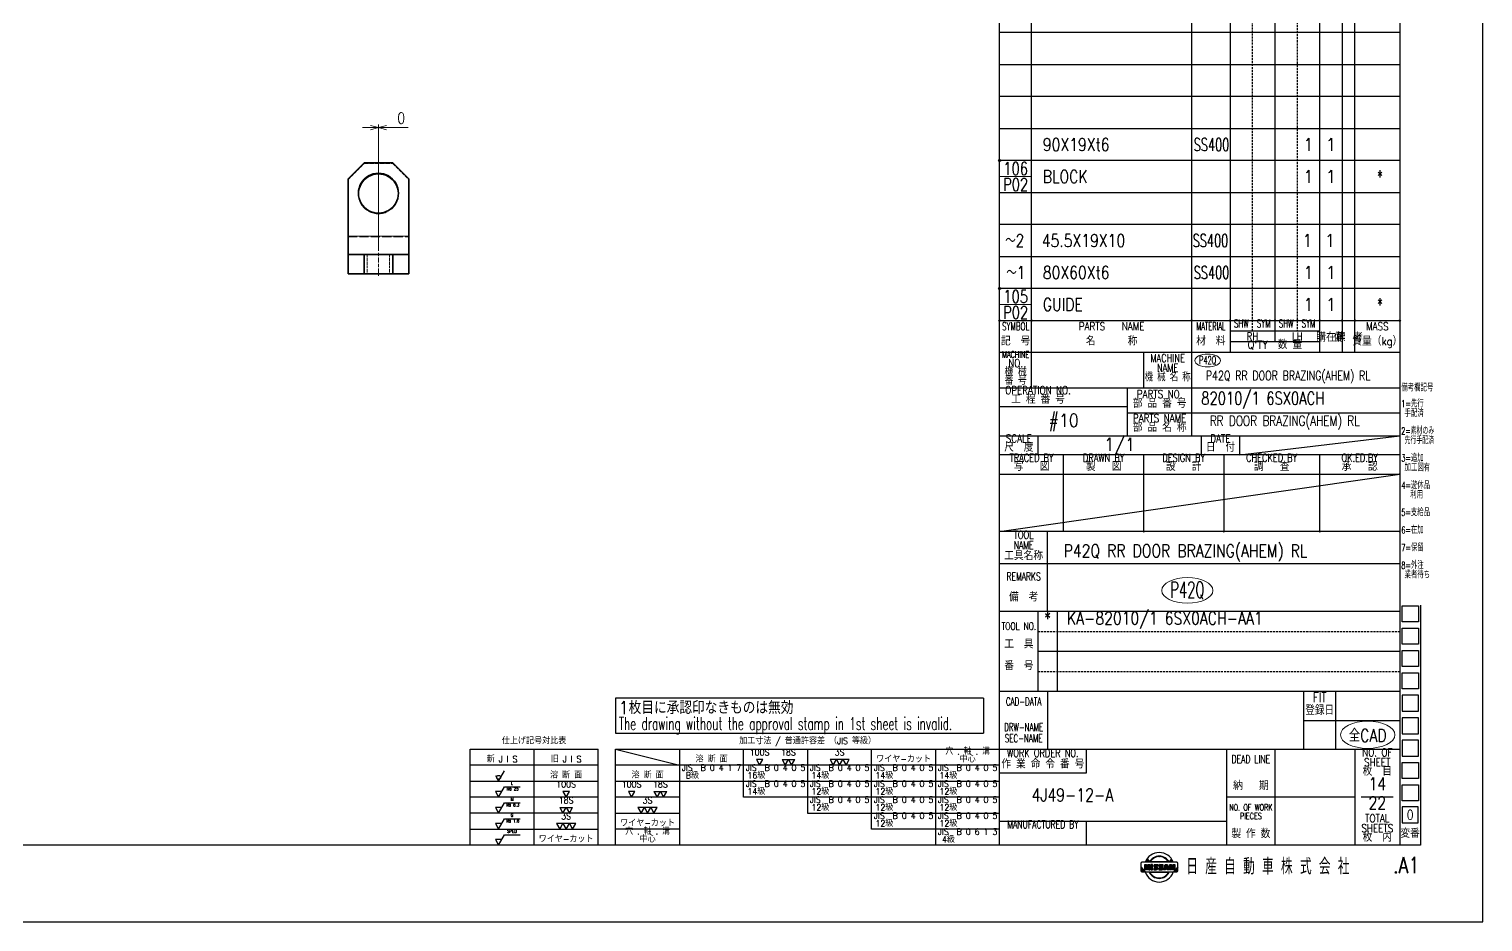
# Model space of a CAD drawing. Header units: millimetres. Extents: x -37676 to 104182, y -50696 to 34441.
# Drawn here: x -35336.1 to -34881.8, y 33345.6 to 33624.7 of the extents above; entities that cross this region are included whole.
import ezdxf
from ezdxf.enums import TextEntityAlignment as Align

# ---------------------------------------------------------------- set-up
doc = ezdxf.new("R2010")
doc.units = ezdxf.units.MM
doc.header["$LTSCALE"] = 0.5
for name, pattern in [('AM_ISO08W050x2', [9, 6, -0.75, 1.5, -0.75]), ('AM_ISO09W050', [22.5, 12, -1.5, 3, -1.5, 3, -1.5]), ('DASHDOT', [18.5, 12, -3, 0.5, -3]), ('DASHED', [15, 12, -3]), ('HIDDEN', [9.525, 6.35, -3.175])]:
    doc.linetypes.add(name, pattern=pattern)
doc.layers.add('\\M+1907D\\M+19867', color=3, linetype='Continuous')
doc.layers.add('\\M+1907D\\M+19867\\M+195E2\\M+18F95\\M+190FC', color=7, linetype='Continuous', plot=False)
for name, color, linetype, lineweight in [('CENTER', 2, 'AM_ISO09W050', 9), ('DIM', 7, 'Continuous', 9), ('DRAWING', 3, 'Continuous', 40), ('HIDDEN', 4, 'AM_ISO08W050x2', 9), ('LIST', 140, 'Continuous', 18)]:
    doc.layers.add(name, color=color, linetype=linetype, lineweight=lineweight)
doc.styles.add('DIM', font='romans.shx', dxfattribs={"width": 0.8, "bigfont": 'bigfont.shx'})
doc.styles.add('KAI', font='simplex.shx', dxfattribs={"width": 0.8, "bigfont": 'extfont.shx'})
doc.styles.add('KAI(\\M+18F63)', font='simplex.shx', dxfattribs={"width": 0.8, "bigfont": 'extfont.shx'})
doc.dimstyles.new('NISSAN1-1$0', dxfattribs={"dimtxt": 3.5, "dimasz": 2.5, "dimexe": 1, "dimexo": 0.625, "dimgap": 1.2, "dimtad": 3, "dimdsep": 46, "dimtxsty": 'DIM', "dimblk": 'OPEN30', "dimcen": 0, "dimclrd": 256, "dimclre": 256, "dimclrt": 140, "dimazin": 2, "dimtfac": 0.5, "dimtmove": 0, "dimatfit": 3, "dimldrblk": 'OPEN30', "dimfxl": 0, "dimtolj": 2, "dimlwd": 9, "dimlwe": 9, "dimarcsym": 0})
pattern_1 = [(45, (0, 5000), (-0.1122532, 0.1122532), [])]

# ---------------------------------------------------------------- blocks, each defined once
blk = doc.blocks.new('A$C06AF053D')
at = {"layer": 'Defpoints'}
for p, q in [((841, 0), (841, 594)), ((0, 0), (841, 0))]:
    blk.add_line(p, q, dxfattribs=at)
blk = doc.blocks.new('A1-1-1')
at = {"layer": '\\M+1907D\\M+19867'}
h = blk.add_hatch(dxfattribs=at)
h.set_pattern_fill('ANSI31', color=4, scale=0.05, style=0)
h.set_pattern_definition(pattern_1)
edge = h.paths.add_edge_path(flags=16)
edge.add_arc((739.87, 5017.09), 3.33, 29.6391, 150.3609)
edge.add_line((736.98, 5018.74), (742.76, 5018.74))
edge = h.paths.add_edge_path()
edge.add_line((745.32, 5018.64), (734.45, 5018.64))
edge.add_arc((739.87, 5017.09), 3.47, 26.4745, 153.5255)
h = blk.add_hatch(dxfattribs=at)
h.set_pattern_fill('ANSI31', color=4, scale=0.05, style=0)
h.set_pattern_definition(pattern_1)
edge = h.paths.add_edge_path(flags=16)
edge.add_line((736.93, 5015.53), (742.81, 5015.53))
edge.add_arc((739.87, 5017.09), 3.33, 207.9407, 332.0593, ccw=False)
edge = h.paths.add_edge_path()
edge.add_arc((739.87, 5017.09), 3.47, 204.8894, 335.1106)
edge.add_line((734.45, 5015.63), (745.32, 5015.63))
h = blk.add_hatch(dxfattribs=at)
h.set_pattern_fill('ANSI31', color=4, scale=0.05, style=0)
h.set_pattern_definition(pattern_1)
h.paths.add_polyline_path([(735.86, 5016.91), (735.86, 5016.3), (735.32, 5016.3), (735.32, 5017.94), (735.79, 5017.94), (736.34, 5017.07), (736.34, 5017.94), (736.88, 5017.94), (736.88, 5016.3), (736.25, 5016.3)])
h = blk.add_hatch(dxfattribs=at)
h.set_pattern_fill('ANSI31', color=4, scale=0.05, style=0)
h.set_pattern_definition(pattern_1)
h.paths.add_polyline_path([(737.21, 5017.94), (737.21, 5016.3), (737.75, 5016.3), (737.75, 5017.94)])
h = blk.add_hatch(dxfattribs=at)
h.set_pattern_fill('ANSI31', color=4, scale=0.05, style=0)
h.set_pattern_definition(pattern_1)
edge = h.paths.add_edge_path()
edge.add_line((738.13, 5016.84), (738.76, 5016.84))
edge.add_arc((738.76, 5016.88), 0.045, 270, 430)
edge.add_line((738.78, 5016.92), (738.49, 5017.03))
edge.add_arc((738.6, 5017.48), 0.467, 103.6961, 256.3039, ccw=False)
edge.add_line((738.49, 5017.94), (739.42, 5017.94))
edge.add_line((739.42, 5017.94), (739.42, 5017.4))
edge.add_line((739.42, 5017.4), (738.78, 5017.4))
edge.add_arc((738.78, 5017.35), 0.045, 90, 250)
edge.add_line((738.77, 5017.31), (739.06, 5017.2))
edge.add_arc((738.95, 5016.75), 0.468, -75.718, 75.718, ccw=False)
edge.add_line((739.06, 5016.3), (738.13, 5016.3))
edge.add_line((738.13, 5016.3), (738.13, 5016.84))
h = blk.add_hatch(dxfattribs=at)
h.set_pattern_fill('ANSI31', color=4, scale=0.05, style=0)
h.set_pattern_definition(pattern_1)
edge = h.paths.add_edge_path()
edge.add_arc((740.4, 5017.35), 0.045, 90, 250)
edge.add_line((740.38, 5017.31), (740.68, 5017.2))
edge.add_arc((740.57, 5016.75), 0.468, -75.718, 75.718, ccw=False)
edge.add_line((740.68, 5016.3), (739.75, 5016.3))
edge.add_line((739.75, 5016.3), (739.75, 5016.84))
edge.add_line((739.75, 5016.84), (740.38, 5016.84))
edge.add_arc((740.38, 5016.88), 0.045, 270, 430)
edge.add_line((740.4, 5016.92), (740.11, 5017.03))
edge.add_arc((740.22, 5017.48), 0.467, 103.6961, 256.3039, ccw=False)
edge.add_line((740.11, 5017.94), (741.03, 5017.94))
edge.add_line((741.03, 5017.94), (741.03, 5017.4))
edge.add_line((741.03, 5017.4), (740.4, 5017.4))
h = blk.add_hatch(dxfattribs=at)
h.set_pattern_fill('ANSI31', color=4, scale=0.05, style=0)
h.set_pattern_definition(pattern_1)
h.paths.add_polyline_path([(742.07, 5017.37), (741.96, 5016.95), (742.19, 5016.95)], flags=16)
h.paths.add_polyline_path([(741.68, 5017.94), (742.47, 5017.94), (742.94, 5016.3), (742.38, 5016.3), (742.29, 5016.59), (741.86, 5016.59), (741.77, 5016.3), (741.21, 5016.3)])
h = blk.add_hatch(dxfattribs=at)
h.set_pattern_fill('ANSI31', color=4, scale=0.05, style=0)
h.set_pattern_definition(pattern_1)
h.paths.add_polyline_path([(743.16, 5016.3), (743.16, 5017.94), (743.61, 5017.94), (744.17, 5017.05), (744.17, 5017.94), (744.71, 5017.94), (744.71, 5016.3), (744.08, 5016.3), (743.7, 5016.91), (743.7, 5016.3)])
for p, q in [((815, 5574), (815, 5024)), ((690, 5024), (690, 5488)), ((690, 5152), (815, 5152)), ((524.55, 5054), (564.55, 5054)), ((524.55, 5024), (524.55, 5054)), ((544.55, 5024), (544.55, 5054)), ((564.55, 5024), (564.55, 5054)), ((570, 5054), (690, 5054)), ((570, 5024), (570, 5054)), ((590, 5054), (590, 5024)), ((564.55, 5049), (524.55, 5049)), ((690, 5049), (570, 5049)), ((815, 5024), (25, 5024))]:
    blk.add_line(p, q, dxfattribs=at)
at = {"layer": '\\M+1907D\\M+19867', "color": 6}
for p, q in [((700, 5167), (700, 5488)), ((750, 5152), (750, 5488)), ((762, 5488), (762, 5178)), ((776, 5488), (776, 5181.4)), ((790, 5178), (790, 5488)), ((797, 5488), (797, 5178)), ((801, 5178), (801, 5488)), ((815, 5278), (690, 5278)), ((690, 5268), (815, 5268)), ((815, 5258), (690, 5258)), ((690, 5248), (815, 5248)), ((815, 5238), (690, 5238)), ((690, 5228), (815, 5228)), ((815, 5218), (690, 5218)), ((690, 5208), (815, 5208)), ((815, 5198), (690, 5198)), ((690, 5188), (815, 5188)), ((790, 5184.7), (762, 5184.7)), ((762, 5181.4), (790, 5181.4)), ((815, 5178), (690, 5178)), ((735, 5167), (735, 5178)), ((690, 5167), (815, 5167)), ((730, 5152), (730, 5167)), ((730, 5161), (690, 5161)), ((815, 5159), (730, 5159)), ((702, 5146), (702, 5152)), ((753, 5152), (753, 5146)), ((765, 5146), (765, 5152)), ((815, 5146), (690, 5146)), ((710, 5122), (710, 5146)), ((735, 5122), (735, 5146)), ((760, 5146), (760, 5122)), ((790, 5122), (790, 5146)), ((690, 5140), (815, 5140)), ((815, 5122), (690, 5122)), ((705, 5097), (705, 5122)), ((690, 5112), (815, 5112)), ((815, 5097), (690, 5097)), ((702, 5072), (702, 5097)), ((708, 5097), (708, 5072)), ((815.82, 5098.84), (820.82, 5098.84)), ((815.82, 5093.84), (815.82, 5098.84)), ((820.82, 5098.84), (820.82, 5093.84)), ((821.5, 5099), (821.5, 5024)), ((820.82, 5093.84), (815.82, 5093.84)), ((815.82, 5091.84), (820.82, 5091.84)), ((815.82, 5086.84), (815.82, 5091.84)), ((820.82, 5091.84), (820.82, 5086.84)), ((815, 5084.5), (702, 5084.5)), ((820.82, 5086.84), (815.82, 5086.84)), ((815.82, 5084.84), (820.82, 5084.84)), ((815.82, 5079.84), (815.82, 5084.84)), ((820.82, 5084.84), (820.82, 5079.84)), ((820.82, 5079.84), (815.82, 5079.84)), ((815.82, 5077.84), (820.82, 5077.84)), ((815.82, 5072.84), (815.82, 5077.84)), ((820.82, 5077.84), (820.82, 5072.84)), ((685, 5070), (570, 5070)), ((570, 5070), (570, 5059)), ((685, 5070), (685, 5059)), ((815, 5072), (690, 5072)), ((705, 5072), (705, 5054)), ((785, 5054), (785, 5072)), ((795, 5054), (795, 5072)), ((820.82, 5072.84), (815.82, 5072.84)), ((820.82, 5070.84), (815.82, 5070.84)), ((815.82, 5070.84), (815.82, 5065.84)), ((820.82, 5065.84), (820.82, 5070.84)), ((815.82, 5065.84), (820.82, 5065.84)), ((785, 5063), (815, 5063)), ((820.82, 5063.84), (815.82, 5063.84)), ((815.82, 5063.84), (815.82, 5058.84)), ((820.82, 5058.84), (820.82, 5063.84)), ((570, 5059), (685, 5059)), ((815.82, 5058.84), (820.82, 5058.84)), ((815.82, 5056.84), (815.82, 5051.84)), ((820.82, 5056.84), (815.82, 5056.84)), ((820.82, 5051.84), (820.82, 5056.84)), ((570, 5054), (590, 5049)), ((610, 5039), (610, 5054)), ((630, 5054), (630, 5034)), ((650, 5029), (650, 5054)), ((670, 5054), (670, 5024)), ((690, 5054), (801, 5054)), ((717, 5054), (717, 5046.5)), ((761, 5024), (761, 5054)), ((776, 5054), (776, 5024)), ((801, 5054), (801, 5024)), ((801, 5054), (815, 5054)), ((801, 5054), (815, 5054)), ((815.82, 5051.84), (820.82, 5051.84)), ((815.82, 5049.84), (820.82, 5049.84)), ((815.82, 5044.84), (815.82, 5049.84)), ((820.82, 5049.84), (820.82, 5044.84)), ((524.55, 5044), (564.55, 5044)), ((570, 5044), (690, 5044)), ((717, 5046.5), (690, 5046.5)), ((820.82, 5044.84), (815.82, 5044.84)), ((815.82, 5042.84), (820.82, 5042.84)), ((815.82, 5037.84), (815.82, 5042.84)), ((820.82, 5042.84), (820.82, 5037.84)), ((564.55, 5039), (524.55, 5039)), ((590, 5039), (570, 5039)), ((690, 5039), (610, 5039)), ((801, 5039), (761, 5039)), ((813, 5039), (803, 5039)), ((820.82, 5037.84), (815.82, 5037.84)), ((564.55, 5034), (524.55, 5034)), ((570, 5034), (590, 5034)), ((630, 5034), (690, 5034)), ((815.75, 5036), (815.75, 5031)), ((820.75, 5036), (815.75, 5036)), ((820.75, 5031), (820.75, 5036)), ((524.55, 5029), (564.55, 5029)), ((590, 5029), (570, 5029)), ((690, 5029), (650, 5029)), ((690, 5031.5), (761, 5031.5)), ((717, 5031.5), (717, 5024)), ((815.75, 5031), (820.75, 5031)), ((821.5, 5024), (815, 5024))]:
    blk.add_line(p, q, dxfattribs=at)
at = {"layer": '\\M+1907D\\M+19867', "color": 6, "linetype": 'HIDDEN', "ltscale": 0.2}
for p, q in [((769, 5184.7), (769, 5488)), ((783, 5488), (783, 5184.7)), ((702, 5090.75), (815, 5090.75)), ((702, 5078.25), (815, 5078.25))]:
    blk.add_line(p, q, dxfattribs=at)
at = {"layer": '\\M+1907D\\M+19867', "color": 9}
for p, q in [((765, 5146), (815, 5152)), ((690, 5122), (815, 5140))]:
    blk.add_line(p, q, dxfattribs=at)
at = {"layer": '\\M+1907D\\M+19867', "color": 4}
for p, q in [((533.45, 5044), (535.31, 5047.23)), ((616, 5050.73), (614, 5050.73)), ((614, 5050.73), (615, 5049)), ((615, 5049), (616, 5050.73)), ((622, 5050.73), (623, 5049)), ((622, 5050.73), (626, 5050.73)), ((623, 5049), (624, 5050.73)), ((624, 5050.73), (625, 5049)), ((625, 5049), (626, 5050.73)), ((643, 5050.73), (637, 5050.73)), ((637, 5050.73), (638, 5049)), ((638, 5049), (639, 5050.73)), ((639, 5050.73), (640, 5049)), ((640, 5049), (641, 5050.73)), ((641, 5050.73), (642, 5049)), ((642, 5049), (643, 5050.73)), ((532.45, 5045.73), (533.45, 5044)), ((532.45, 5040.73), (533.45, 5039)), ((534.45, 5040.73), (532.45, 5040.73)), ((533.45, 5039), (535.31, 5042.23)), ((535.31, 5042.23), (540.22, 5042.23)), ((553.55, 5040.73), (554.55, 5039)), ((555.55, 5040.73), (553.55, 5040.73)), ((554.55, 5039), (555.55, 5040.73)), ((574, 5040.73), (575, 5039)), ((576, 5040.73), (574, 5040.73)), ((575, 5039), (576, 5040.73)), ((582, 5040.73), (583, 5039)), ((582, 5040.73), (586, 5040.73)), ((583, 5039), (584, 5040.73)), ((584, 5040.73), (585, 5039)), ((585, 5039), (586, 5040.73)), ((532.45, 5035.73), (533.45, 5034)), ((534.45, 5035.73), (532.45, 5035.73)), ((533.45, 5034), (535.31, 5037.23)), ((535.31, 5037.23), (540.22, 5037.23)), ((552.55, 5035.73), (553.55, 5034)), ((552.55, 5035.73), (556.55, 5035.73)), ((553.55, 5034), (554.55, 5035.73)), ((554.55, 5035.73), (555.55, 5034)), ((555.55, 5034), (556.55, 5035.73)), ((583, 5035.73), (577, 5035.73)), ((577, 5035.73), (578, 5034)), ((578, 5034), (579, 5035.73)), ((579, 5035.73), (580, 5034)), ((580, 5034), (581, 5035.73)), ((581, 5035.73), (582, 5034)), ((582, 5034), (583, 5035.73)), ((532.45, 5030.73), (533.45, 5029)), ((534.45, 5030.73), (532.45, 5030.73)), ((533.45, 5029), (535.31, 5032.23)), ((535.31, 5032.23), (540.22, 5032.23)), ((557.55, 5030.73), (551.55, 5030.73)), ((551.55, 5030.73), (552.55, 5029)), ((552.55, 5029), (553.55, 5030.73)), ((553.55, 5030.73), (554.55, 5029)), ((554.55, 5029), (555.55, 5030.73)), ((555.55, 5030.73), (556.55, 5029)), ((556.55, 5029), (557.55, 5030.73)), ((532.45, 5025.73), (533.45, 5024)), ((534.45, 5025.73), (532.45, 5025.73)), ((533.45, 5024), (535.31, 5027.23)), ((535.31, 5027.23), (540.22, 5027.23)), ((735.96, 5019.56), (736.74, 5018.64)), ((736.06, 5019.71), (736.84, 5018.78)), ((743.72, 5019.71), (742.93, 5018.78)), ((743.81, 5019.56), (743.04, 5018.64)), ((734.11, 5018.29), (734.11, 5015.98)), ((734.11, 5017.25), (735.47, 5015.63)), ((734.11, 5016.94), (735.2, 5015.63)), ((734.11, 5016.63), (734.94, 5015.63)), ((734.11, 5016.32), (734.68, 5015.63)), ((734.11, 5016.01), (734.42, 5015.63)), ((745.32, 5018.64), (734.45, 5018.64)), ((734.45, 5015.63), (745.32, 5015.63)), ((735.32, 5016.3), (735.32, 5017.94)), ((735.32, 5017.94), (735.79, 5017.94)), ((735.86, 5016.3), (735.32, 5016.3)), ((735.65, 5018.99), (735.95, 5018.64)), ((735.75, 5019.19), (736.21, 5018.64)), ((735.79, 5017.94), (736.34, 5017.07)), ((735.85, 5019.38), (736.48, 5018.64)), ((736.25, 5016.3), (735.86, 5016.91)), ((735.86, 5016.91), (735.86, 5016.3)), ((736.88, 5016.3), (736.25, 5016.3)), ((736.34, 5017.07), (736.34, 5017.94)), ((736.34, 5017.94), (736.88, 5017.94)), ((736.88, 5017.94), (736.88, 5016.3)), ((736.93, 5015.53), (742.81, 5015.53)), ((742.76, 5018.74), (736.98, 5018.74)), ((737.75, 5017.94), (737.21, 5017.94)), ((737.21, 5017.94), (737.21, 5016.3)), ((737.21, 5016.3), (737.75, 5016.3)), ((737.75, 5016.3), (737.75, 5017.94)), ((738.13, 5016.84), (738.13, 5016.3)), ((738.13, 5016.84), (738.76, 5016.84)), ((738.13, 5016.3), (739.06, 5016.3)), ((738.49, 5017.94), (739.42, 5017.94)), ((738.78, 5016.92), (738.49, 5017.03)), ((738.77, 5017.31), (739.06, 5017.2)), ((739.42, 5017.4), (738.78, 5017.4)), ((739.42, 5017.94), (739.42, 5017.4)), ((739.75, 5016.84), (740.38, 5016.84)), ((739.75, 5016.84), (739.75, 5016.3)), ((739.75, 5016.3), (740.68, 5016.3)), ((740.11, 5017.94), (741.03, 5017.94)), ((740.4, 5016.92), (740.11, 5017.03)), ((740.38, 5017.31), (740.68, 5017.2)), ((741.03, 5017.4), (740.4, 5017.4)), ((741.03, 5017.94), (741.03, 5017.4)), ((741.21, 5016.3), (741.68, 5017.94)), ((741.77, 5016.3), (741.21, 5016.3)), ((741.68, 5017.94), (742.47, 5017.94)), ((741.86, 5016.59), (741.77, 5016.3)), ((742.29, 5016.59), (741.86, 5016.59)), ((742.07, 5017.37), (741.96, 5016.95)), ((741.96, 5016.95), (742.19, 5016.95)), ((742.19, 5016.95), (742.07, 5017.37)), ((742.38, 5016.3), (742.29, 5016.59)), ((742.94, 5016.3), (742.38, 5016.3)), ((742.47, 5017.94), (742.94, 5016.3)), ((743.16, 5017.94), (743.61, 5017.94)), ((743.16, 5016.3), (743.16, 5017.94)), ((743.7, 5016.3), (743.16, 5016.3)), ((743.92, 5019.38), (743.3, 5018.64)), ((744.03, 5019.19), (743.56, 5018.64)), ((743.61, 5017.94), (744.17, 5017.05)), ((744.08, 5016.3), (743.7, 5016.91)), ((743.7, 5016.91), (743.7, 5016.3)), ((744.12, 5018.99), (743.82, 5018.64)), ((744.71, 5016.3), (744.08, 5016.3)), ((744.17, 5017.05), (744.17, 5017.94)), ((744.17, 5017.94), (744.71, 5017.94)), ((745.67, 5017.25), (744.31, 5015.63)), ((745.67, 5016.94), (744.57, 5015.63)), ((744.71, 5017.94), (744.71, 5016.3)), ((745.67, 5016.63), (744.83, 5015.63)), ((745.67, 5016.32), (745.09, 5015.63)), ((745.67, 5016.01), (745.35, 5015.63)), ((745.67, 5015.98), (745.67, 5018.29))]:
    blk.add_line(p, q, dxfattribs=at)
blk.add_circle((533.45, 5045.2), 0.6, dxfattribs=at)
for centre, radius, start, end in [((739.87, 5017.09), 4.62, 19.533, 160.467), ((739.87, 5017.09), 3.47, 26.4745, 153.5255), ((739.87, 5017.09), 3.33, 29.6391, 150.3609), ((734.45, 5018.29), 0.347, 90, 180), ((734.45, 5015.98), 0.347, 180, 270), ((739.87, 5017.09), 4.62, 198.4001, 341.5999), ((739.87, 5017.09), 3.47, 204.8894, 335.1106), ((739.87, 5017.09), 3.33, 207.9407, 332.0593), ((738.6, 5017.48), 0.467, 103.6961, 256.3039), ((738.78, 5017.35), 0.045, 90, 250), ((738.76, 5016.88), 0.045, 270, 70), ((738.95, 5016.75), 0.468, 284.282, 75.718), ((740.22, 5017.48), 0.467, 103.6961, 256.3039), ((740.4, 5017.35), 0.045, 90, 250), ((740.38, 5016.88), 0.045, 270, 70), ((740.57, 5016.75), 0.468, 284.282, 75.718), ((745.32, 5018.29), 0.347, 0, 90), ((745.32, 5015.98), 0.347, 270, 0)]:
    blk.add_arc(centre, radius, start, end, dxfattribs=at)
at = {"layer": '\\M+1907D\\M+19867', "color": 4, "style": 'KAI'}
for s, height, width, p in [('SHW', 2.5, 0.65, (765.5, 5185.1)), ('SYM', 2.5, 0.65, (772.5, 5185.1)), ('SHW', 2.5, 0.65, (779.5, 5185.1)), ('SYM', 2.5, 0.65, (786.5, 5185.1)), ('SYMBOL', 2.5, 0.65, (695, 5184.2)), ('PARTS   NAME', 2.5, 0.8, (725, 5184.2)), ('MATERIAL', 2.5, 0.6, (756, 5184.2)), ('\\M+18EBF\\M+197CA\\M+18169kg\\M+1816A', 2.5, 0.9, (808, 5179.5)), ('MASS', 2.5, 0.8, (808, 5184.2)), ('\\M+18B4C  \\M+18D86', 2.5, 0.9, (695, 5179.5)), ('\\M+196BC      \\M+18FCC', 2.5, 0.9, (725, 5179.5)), ('\\M+18DDE  \\M+197BF', 2.5, 0.9, (756, 5179.5)), ("Q'TY  \\M+19094 \\M+197CA", 2.5, 0.9, (776, 5178.4)), ('MACHINE', 2.1, 0.7, (695, 5175.7)), ('NO.', 2.5, 0.8, (695, 5172.7)), ('MACHINE', 2.5, 0.75, (742.5, 5174.25)), ('NAME', 2.5, 0.75, (742.5, 5171.25)), ('\\M+18B40 \\M+18A42', 2.5, 0.8, (695, 5169.9)), ('\\M+194D4 \\M+18D86', 2.5, 0.8, (695, 5167.2)), ('\\M+18B40 \\M+18A42 \\M+196BC \\M+18FCC', 2.5, 0.75, (742.5, 5168.25)), ('OPERATION NO.', 2.5, 0.8, (702, 5164.2)), ('PARTS NO.', 2.5, 0.8, (740, 5163)), ('\\M+18D48 \\M+192F6 \\M+194D4 \\M+18D86', 2.5, 0.9, (702, 5161.3)), ('\\M+19594 \\M+19569 \\M+194D4 \\M+18D86', 2.5, 0.9, (740, 5160)), ('PARTS NAME', 2.5, 0.8, (740, 5155.5)), ('\\M+19594 \\M+19569 \\M+196BC \\M+18FCC', 2.5, 0.9, (740, 5152.5)), ('SCALE', 2.5, 0.8, (696, 5149.1)), ('DATE', 2.5, 0.8, (759, 5149.1)), ('\\M+18EDA  \\M+19378', 2.5, 0.9, (696, 5146.3)), ('\\M+193FA  \\M+19574', 2.5, 0.9, (759, 5146.3)), ('TRACED BY', 2.5, 0.75, (700, 5143.1)), ('\\M+18ECA   \\M+1907D', 2.5, 0.9, (700, 5140.3)), ('DRAWN BY', 2.5, 0.75, (722.5, 5143.1)), ('\\M+190BB   \\M+1907D', 2.5, 0.9, (722.5, 5140.3)), ('DESIGN BY', 2.5, 0.75, (747.5, 5143.1)), ('\\M+190DD   \\M+18C76', 2.5, 0.9, (747.5, 5140.3)), ('CHECKED BY', 2.5, 0.75, (775, 5143.1)), ('\\M+192B2   \\M+18DB8', 2.5, 0.9, (775, 5140.3)), ('OK.ED.BY', 2.5, 0.75, (802.5, 5143.1)), (' \\M+18FB3   \\M+19446 ', 2.5, 0.9, (802.5, 5140.3)), ('TOOL', 2.5, 0.75827, (697.5, 5119)), ('\\M+18D48\\M+18BEF\\M+196BC\\M+18FCC', 2.5, 0.9, (697.5, 5112.4)), ('NAME', 2.5, 0.692741, (697.5, 5115.8)), ('REMARKS', 2.5, 0.691521, (697.5, 5106)), ('\\M+194F5  \\M+18D6C', 2.5, 0.9, (697.5, 5099.5)), ('TOOL NO.', 2.3, 0.75, (696, 5090.6)), ('\\M+18D48\\M+18140\\M+18BEF', 2.5, 0.9, (696, 5084.8)), ('\\M+194D4\\M+18140\\M+18D86', 2.5, 0.9, (696, 5078)), ('CAD-DATA', 2.5, 0.65, (697.5, 5066.9)), ('FIT', 3, 0.8, (790, 5067.8)), ('\\M+1936F\\M+1985E\\M+193FA', 3, 0.8, (790, 5063.8)), ('DRW-NAME', 2.5, 0.65, (697.5, 5058.9)), ('\\M+18E64\\M+18FE3\\M+182B0\\M+18B4C\\M+18D86\\M+191CE\\M+194E4\\M+1955C', 2, 0.9, (544.52, 5055.01)), ('SEC-NAME', 2.5, 0.65, (697.5, 5055.4)), ('\\M+19056 J I S', 2, 0.9, (534.55, 5049.3)), ('\\M+18B8C J I S', 2, 0.9, (554.55, 5049.3)), ('\\M+1976E \\M+19266 \\M+196CA', 2, 0.9, (600, 5049.3)), ('100S', 2, 0.9, (615, 5051.43)), ('18S', 2, 0.9, (624, 5051.43)), ('3S', 2, 0.9, (640, 5051.43)), ('\\M+1838F\\M+18343\\M+18384-\\M+1834A\\M+18362\\M+18367', 2, 0.9, (660, 5049.3)), ('\\M+18C8A . \\M+18EB2 . \\M+18D61', 2, 0.9, (680, 5051.7)), ('\\M+19286\\M+19053', 2, 0.9, (680, 5049.3)), ('WORK ORDER NO.', 2.5, 0.75, (703.5, 5050.8)), ('DEAD LINE', 2.5, 0.7, (768.5, 5048.9)), ('NO. OF', 2.5, 0.8, (808, 5051)), ('\\M+1976E \\M+19266 \\M+196CA', 2, 0.9, (554.55, 5044.3)), ('\\M+1976E \\M+19266 \\M+196CA', 2, 0.9, (580, 5044.3)), ('JIS  B 0 4 1 7', 2, 0.9, (600, 5046.6)), ('B\\M+18B89', 2, 0.9, (594, 5044.2)), ('JIS  B 0 4 0 5', 2, 0.9, (620, 5046.6)), ('16\\M+18B89', 2, 0.9, (614, 5044.2)), ('JIS  B 0 4 0 5', 2, 0.9, (640, 5046.6)), ('14\\M+18B89', 2, 0.9, (634, 5044.2)), ('JIS  B 0 4 0 5', 2, 0.9, (660, 5046.6)), ('14\\M+18B89', 2, 0.9, (654, 5044.2)), ('JIS  B 0 4 0 5', 2, 0.9, (680, 5046.6)), ('14\\M+18B89', 2, 0.9, (674, 5044.2)), ('\\M+18DEC \\M+18BC6 \\M+196BD \\M+197DF \\M+194D4 \\M+18D86', 2.5, 0.9, (703.5, 5047.3)), ('\\M+19687  \\M+196DA', 2.5, 0.9, (808, 5045)), ('SHEET', 2.5, 0.8, (808, 5047.9)), ('L', 1, 0.9, (537.64, 5042.57)), ('100S', 2, 0.9, (554.55, 5041.43)), ('100S', 2, 0.9, (575, 5041.43)), ('18S', 2, 0.9, (584, 5041.43)), ('JIS  B 0 4 0 5', 2, 0.9, (620, 5041.6)), ('JIS  B 0 4 0 5', 2, 0.9, (640, 5041.6)), ('JIS  B 0 4 0 5', 2, 0.9, (660, 5041.6)), ('JIS  B 0 4 0 5', 2, 0.9, (680, 5041.6)), ('\\M+1945B   \\M+18AFA', 2.5, 0.9, (768.5, 5040.5)), ('Ra 25', 1, 0.9, (537.86, 5040.81)), ('M', 1, 0.9, (537.64, 5037.57)), ('18S', 2, 0.9, (554.55, 5036.43)), ('3S', 2, 0.9, (580, 5036.43)), ('14\\M+18B89', 2, 0.9, (614, 5039.2)), ('JIS  B 0 4 0 5', 2, 0.9, (640, 5036.6)), ('12\\M+18B89', 2, 0.9, (634, 5039.2)), ('JIS  B 0 4 0 5', 2, 0.9, (660, 5036.6)), ('12\\M+18B89', 2, 0.9, (654, 5039.2)), ('JIS  B 0 4 0 5', 2, 0.9, (680, 5036.6)), ('12\\M+18B89', 2, 0.9, (674, 5039.2)), ('Ra 6.3', 1, 0.9, (537.86, 5035.81)), ('G', 1, 0.9, (537.64, 5032.57)), ('3S', 2, 0.9, (554.55, 5031.43)), ('12\\M+18B89', 2, 0.9, (634, 5034.2)), ('JIS  B 0 4 0 5', 2, 0.9, (660, 5031.6)), ('12\\M+18B89', 2, 0.9, (654, 5034.2)), ('JIS  B 0 4 0 5', 2, 0.9, (680, 5031.6)), ('12\\M+18B89', 2, 0.9, (674, 5034.2)), ('NO. OF WORK', 2, 0.7, (768.5, 5034.2)), ('PIECES', 2, 0.7, (768.5, 5031.5)), ('TOTAL', 2.5, 0.8, (808, 5030.4)), ('Ra 1.6', 1, 0.9, (537.86, 5030.81)), ('SPED', 1, 0.9, (537.64, 5027.57)), ('\\M+1838F\\M+18343\\M+18384-\\M+1834A\\M+18362\\M+18367', 2, 0.9, (580, 5029.3)), ('\\M+18C8A . \\M+18EB2 . \\M+18D61', 2, 0.9, (580, 5026.7)), ('12\\M+18B89', 2, 0.9, (654, 5029.2)), ('JIS  B 0 6 1 3', 2, 0.9, (680, 5026.6)), ('12\\M+18B89', 2, 0.9, (674, 5029.2)), ('MANUFACTURED BY', 2.5, 0.7, (703.5, 5028.5)), ('\\M+190BB \\M+18DEC \\M+19094', 2.5, 0.9, (768.5, 5025.5)), ('SHEETS', 2.5, 0.8, (808, 5027.3)), ('\\M+195CF\\M+194D4', 2.5, 0.9, (818.25, 5025.6)), ('\\M+1838F\\M+18343\\M+18384-\\M+1834A\\M+18362\\M+18367', 2, 0.9, (554.55, 5024.3)), ('\\M+19286\\M+19053', 2, 0.9, (580, 5024.3)), ('4\\M+18B89', 2, 0.9, (674, 5024.2)), ('\\M+19687  \\M+193E0', 2.5, 0.9, (808, 5024.4))]:
    blk.add_text(s, height=height, dxfattribs=dict(at, width=width)).set_placement(p, align=Align.BOTTOM_CENTER)
at = {"layer": '\\M+1907D\\M+19867', "color": 4, "style": 'KAI(\\M+18F63)', "width": 0.9}
for s, p in [('\\M+18D77\\M+18DDD\\M+19557', (793.5, 5183)), ('\\M+194F5\\M+18140\\M+18D6C', (799, 5183))]:
    blk.add_text(s, height=2.5, dxfattribs=at).set_placement(p, align=Align.MIDDLE)
at = {"layer": '\\M+1907D\\M+19867', "color": 4, "style": 'KAI'}
for s, width, p in [('\\M+194F5\\M+18D6C\\M+19793\\M+18B4C\\M+18D86', 0.65, (815.5, 5167)), ('1=\\M+190E6\\M+18D73 ', 0.65, (815.5, 5162)), ('\\M+18EE8\\M+1947A\\M+18DCF', 0.65, (816.5, 5159)), ('2=\\M+19166\\M+18DDE\\M+182CC\\M+182DD', 0.6, (815.5, 5153.5)), ('\\M+190E6\\M+18D73\\M+18EE8\\M+1947A\\M+18DCF', 0.6, (816.5, 5150.5)), ('3=\\M+192C7\\M+189C1 ', 0.65, (815.5, 5145)), ('\\M+189C1\\M+18D48\\M+1907D\\M+1974C', 0.65, (816.5, 5142)), ('4=\\M+19756\\M+18B78\\M+19569', 0.65, (815.5, 5136.5)), ('\\M+19798\\M+19770', 0.65, (818.3, 5133.5)), ('5=\\M+18E78\\M+18B8B\\M+19569', 0.65, (815.5, 5128)), ('6=\\M+18DDD\\M+189C1 ', 0.65, (815.5, 5122.5)), ('7=\\M+195DB\\M+197AF ', 0.65, (815.5, 5117)), ('8=\\M+18A4F\\M+1928D ', 0.65, (815.5, 5111.5)), ('\\M+18BC6\\M+18ED2\\M+191D2\\M+182BF', 0.65, (816.5, 5108.5))]:
    blk.add_text(s, height=2.2, dxfattribs=dict(at, width=width)).set_placement(p, align=Align.MIDDLE_LEFT)
for s, width, p in [('1\\M+19687\\M+196DA\\M+182C9\\M+18FB3\\M+19446\\M+188F3\\M+182C8\\M+182AB\\M+182E0\\M+182CC\\M+182CD\\M+196B3\\M+18CF8', 0.9, (571, 5065)), ('The drawing without the approval stamp in 1st sheet is invalid.', 0.6, (571, 5060))]:
    blk.add_text(s, height=4, dxfattribs=dict(at, width=width)).set_placement(p)
at = {"layer": '\\M+1907D\\M+19867', "color": 4, "style": 'KAI', "width": 0.9}
blk.add_text('\\M+189C1\\M+18D48\\M+190A1\\M+19640 / \\M+19581\\M+192CA\\M+18B96\\M+19765\\M+18DB7 \\M+18169JIS \\M+19399\\M+18B89\\M+1816A', height=2, rotation=0, dxfattribs=at).set_placement((630, 5055), align=Align.BOTTOM_CENTER)
at = {"layer": '\\M+1907D\\M+19867', "color": 4, "style": 'KAI', "width": 0.8}
blk.add_text('0', height=3, dxfattribs=at).set_placement((818.25, 5033.5), align=Align.MIDDLE_CENTER)
at = {"layer": '\\M+1907D\\M+19867', "color": 5, "style": 'KAI', "width": 0.665217}
blk.add_text('\\M+193FA \\M+18E59 \\M+18EA9 \\M+193AE \\M+18ED4 \\M+18A94 \\M+18EAE \\M+189EF \\M+18ED0', height=5, dxfattribs=at).set_placement((748.31, 5014.84), (799.31, 5014.84), align=Align.FIT)
at = {"layer": '\\M+1907D\\M+19867', "color": 4, "insert": (812.94, 5020.27), "char_height": 5, "width": 9.2396, "attachment_point": 1, "style": 'KAI'}
blk.add_mtext('.A1', dxfattribs=at)
blk = doc.blocks.new('_Open30')
at = {"color": 0, "linetype": 'ByBlock', "lineweight": -2}
for p, q in [((-1, 0.27), (0, 0)), ((0, 0), (-1, -0.27)), ((0, 0), (-1, 0))]:
    blk.add_line(p, q, dxfattribs=at)
blk = doc.blocks.new('*D80')
at = {"layer": 'Defpoints', "color": 0, "transparency": 16777216}
for p in [(-35226.94, 33593.89), (-35226.94, 33581.46), (-35226.94, 33554.76)]:
    blk.add_point(p, dxfattribs=at)
at = {"layer": 'DIM', "lineweight": 9, "transparency": 16777216}
for p, q in [((-35229.44, 33593.89), (-35231.94, 33593.89)), ((-35226.94, 33555.38), (-35226.94, 33594.89)), ((-35226.94, 33582.08), (-35226.94, 33594.89)), ((-35224.44, 33593.89), (-35217.68, 33593.89))]:
    blk.add_line(p, q, dxfattribs=at)
at = {"layer": 'DIM', "lineweight": 9, "transparency": 16777216, "xscale": 2.5, "yscale": 2.5, "zscale": 2.5}
blk.add_blockref('_Open30', (-35226.94, 33593.89), dxfattribs=at)
at = {"layer": 'DIM', "lineweight": 9, "transparency": 16777216, "xscale": 2.5, "yscale": 2.5, "zscale": 2.5, "rotation": 180}
blk.add_blockref('_Open30', (-35226.94, 33593.89), dxfattribs=at)
at = {"layer": 'DIM', "color": 140, "transparency": 16777216, "insert": (-35219.81, 33596.84), "char_height": 3.5, "attachment_point": 5, "style": 'DIM'}
blk.add_mtext('\\A2;0', dxfattribs=at)

msp = doc.modelspace()

# ---------------------------------------------------------------- linework, layer by layer
at = {"layer": '\\M+1907D\\M+19867', "color": 4}
for centre in [(-34907.85, 33485.566), (-34987.85, 33467.566), (-34962.85, 33467.566), (-34932.85, 33467.566), (-34907.85, 33467.566)]:
    msp.add_circle(centre, 0.125, dxfattribs=at)
at = {"layer": '\\M+1907D\\M+19867\\M+195E2\\M+18F95\\M+190FC'}
for centre, radius in [((-35032.85, 33583.566), 0.33), ((-35032.85, 33543.566), 0.33), ((-35032.85, 33533.566), 0.22), ((-35022.85, 33533.566), 0.22), ((-34972.85, 33533.566), 0.22), ((-34960.85, 33533.566), 0.22), ((-34953.85, 33533.566), 0.22), ((-34946.85, 33533.566), 0.22), ((-34939.85, 33533.566), 0.22), ((-34932.85, 33533.566), 0.22), ((-34925.85, 33533.566), 0.22), ((-34921.85, 33533.566), 0.22), ((-34907.85, 33533.566), 0.22)]:
    msp.add_circle(centre, radius, dxfattribs=at)
at = {"layer": 'CENTER', "linetype": 'DASHDOT', "lineweight": 13, "ltscale": 0.180015}
for p, q in [((-35226.942, 33581.46), (-35226.942, 33565.773)), ((-35226.942, 33554.758), (-35226.942, 33547.558))]:
    msp.add_line(p, q, dxfattribs=at)
at = {"layer": 'DRAWING', "lineweight": 35, "ltscale": 0.176723}
for p, q in [((-35236.442, 33577.861), (-35231.442, 33582.858)), ((-35222.442, 33582.858), (-35217.442, 33577.861))]:
    msp.add_line(p, q, dxfattribs=at)
at = {"layer": 'DRAWING', "lineweight": 35, "ltscale": 0.225}
for p, q in [((-35222.442, 33582.858), (-35231.442, 33582.858)), ((-35231.442, 33554.158), (-35222.442, 33554.158)), ((-35231.442, 33548.158), (-35222.442, 33548.158))]:
    msp.add_line(p, q, dxfattribs=at)
at = {"layer": 'DRAWING', "lineweight": 35, "ltscale": 0.447798}
for p, q in [((-35236.442, 33559.949), (-35236.442, 33577.861)), ((-35217.442, 33559.949), (-35217.442, 33577.861))]:
    msp.add_line(p, q, dxfattribs=at)
at = {"layer": 'DRAWING', "lineweight": 13, "ltscale": 0.475}
msp.add_line((-35236.442, 33559.949), (-35217.442, 33559.949), dxfattribs=at)
at = {"layer": 'DRAWING', "lineweight": 35, "ltscale": 0.144765}
for p, q in [((-35236.442, 33554.158), (-35236.442, 33559.949)), ((-35217.442, 33554.158), (-35217.442, 33559.949))]:
    msp.add_line(p, q, dxfattribs=at)
at = {"layer": 'DRAWING', "lineweight": 35, "ltscale": 0.15}
for p, q in [((-35236.442, 33548.158), (-35236.442, 33554.158)), ((-35231.442, 33548.158), (-35231.442, 33554.158)), ((-35222.442, 33548.158), (-35222.442, 33554.158)), ((-35217.442, 33548.158), (-35217.442, 33554.158))]:
    msp.add_line(p, q, dxfattribs=at)
at = {"layer": 'DRAWING', "lineweight": 35, "ltscale": 0.125}
for p, q in [((-35231.442, 33554.158), (-35236.442, 33554.158)), ((-35222.442, 33554.158), (-35217.442, 33554.158)), ((-35231.442, 33548.158), (-35236.442, 33548.158)), ((-35222.442, 33548.158), (-35217.442, 33548.158))]:
    msp.add_line(p, q, dxfattribs=at)
at = {"layer": 'DRAWING', "lineweight": 35}
for centre, major_axis, start_param, end_param in [((-35226.942, 33573.363), (6.25, 0), 6.2832255, 9.4248182), ((-35226.942, 33573.154), (-6.25, 0), 4.2123877, 6.2664458), ((-35226.942, 33573.154), (6.25, 0), 0.0167853, 1.070795), ((-35226.942, 33573.363), (6.25, 0), 3.1416316, 4.2123877), ((-35226.942, 33573.363), (-6.25, 0), 1.070795, 3.1416316)]:
    msp.add_ellipse(centre, major_axis=major_axis, ratio=0.9993908, start_param=start_param, end_param=end_param, dxfattribs=at)
at = {"layer": 'HIDDEN', "linetype": 'DASHED', "lineweight": 13, "ltscale": 0.176723}
for p, q in [((-35236.442, 33577.651), (-35231.442, 33582.648)), ((-35222.442, 33582.648), (-35217.442, 33577.651))]:
    msp.add_line(p, q, dxfattribs=at)
at = {"layer": 'HIDDEN', "linetype": 'DASHED', "lineweight": 13, "ltscale": 0.005235}
for p, q in [((-35231.442, 33582.858), (-35231.442, 33582.648)), ((-35222.442, 33582.858), (-35222.442, 33582.648)), ((-35233.192, 33573.363), (-35233.192, 33573.154)), ((-35220.692, 33573.364), (-35220.692, 33573.154))]:
    msp.add_line(p, q, dxfattribs=at)
at = {"layer": 'HIDDEN', "linetype": 'DASHED', "lineweight": 13, "ltscale": 0.225}
msp.add_line((-35231.442, 33582.648), (-35222.442, 33582.648), dxfattribs=at)
at = {"layer": 'HIDDEN', "linetype": 'DASHED', "lineweight": 13, "ltscale": 0.475}
msp.add_line((-35236.442, 33559.739), (-35217.442, 33559.739), dxfattribs=at)
at = {"layer": 'HIDDEN', "linetype": 'DASHED', "lineweight": 13, "ltscale": 0.15}
for p, q in [((-35230.442, 33554.158), (-35230.442, 33548.158)), ((-35223.442, 33554.158), (-35223.442, 33548.158))]:
    msp.add_line(p, q, dxfattribs=at)
at = {"layer": 'HIDDEN', "linetype": 'DASHED', "lineweight": 13}
for major_axis, start_param, end_param in [((-6.25, 0), 6.2664458, 6.2832242), ((-6.25, 0), 0.0000389, 1.070795), ((6.25, 0), 4.2123877, 6.2832242), ((6.25, 0), 0.0000389, 0.0167853)]:
    msp.add_ellipse((-35226.942, 33573.154), major_axis=major_axis, ratio=0.9993908, start_param=start_param, end_param=end_param, dxfattribs=at)
at = {"layer": 'LIST'}
for p, q in [((-35032.85, 33578.566), (-35022.85, 33578.566)), ((-35032.85, 33538.566), (-35022.85, 33538.566))]:
    msp.add_line(p, q, dxfattribs=at)
for centre, major_axis in [((-34967.85, 33521.066), (-4, 0)), ((-34974.194, 33449.194), (-8, 0)), ((-34917.85, 33404.066), (-8.5, 0))]:
    msp.add_ellipse(centre, major_axis=major_axis, ratio=0.5, dxfattribs=at)

# ---------------------------------------------------------------- block references
at = {"layer": '\\M+1907D\\M+19867', "color": 4}
msp.add_blockref('A1-1-1', (-35722.85, 28345.566), dxfattribs=at)
at = {"layer": 'Defpoints'}
msp.add_blockref('A$C06AF053D', (-35722.85, 33345.566), dxfattribs=at)

# ---------------------------------------------------------------- texts
at = {"layer": 'Defpoints', "color": 108, "style": 'KAI', "width": 0.8}
for s, p in [('RH', (-34953.85, 33528.616)), ('LH', (-34939.85, 33528.616))]:
    msp.add_text(s, height=2.5, dxfattribs=at).set_placement(p, align=Align.MIDDLE)
at = {"layer": 'Defpoints', "style": 'KAI', "width": 0.8}
msp.add_text('4J49-12-A', height=4, dxfattribs=at).set_placement((-35022.85, 33382.066), align=Align.BOTTOM_LEFT)
at = {"layer": 'LIST', "style": 'KAI', "width": 0.8}
for s, p in [('90X19Xt6', (-35019.35, 33588.566)), ('BLOCK', (-35019.35, 33578.566)), ('45.5X19X10', (-35019.68, 33558.566)), ('80X60Xt6', (-35019.35, 33548.566)), ('GUIDE', (-35019.35, 33538.566))]:
    msp.add_text(s, height=4, dxfattribs=at).set_placement(p, align=Align.MIDDLE_LEFT)
at = {"layer": 'LIST', "style": 'KAI', "width": 0.65}
for s, p in [('SS400', (-34961.077, 33588.566)), ('*', (-34913.129, 33578.566)), ('SS400', (-34961.407, 33558.566)), ('SS400', (-34961.077, 33548.566)), ('*', (-34913.129, 33538.566))]:
    msp.add_text(s, height=4, dxfattribs=at).set_placement(p, align=Align.MIDDLE_RIGHT)
at = {"layer": 'LIST', "style": 'KAI'}
for s, height, width, p in [('1', 4, 0.9, (-34936.35, 33588.566)), ('1', 4, 0.9, (-34929.35, 33588.566)), ('106', 4, 0.75, (-35027.85, 33581.066)), ('1', 4, 0.9, (-34936.35, 33578.566)), ('1', 4, 0.9, (-34929.35, 33578.566)), ('P02', 4, 0.75, (-35027.85, 33576.066)), ('\\M+181602', 4, 0.75, (-35028.18, 33558.566)), ('1', 4, 0.9, (-34936.68, 33558.566)), ('1', 4, 0.9, (-34929.68, 33558.566)), ('\\M+181601', 4, 0.75, (-35027.85, 33548.566)), ('1', 4, 0.9, (-34936.35, 33548.566)), ('1', 4, 0.9, (-34929.35, 33548.566)), ('105', 4, 0.75, (-35027.85, 33541.066)), ('P02', 4, 0.75, (-35027.85, 33536.066)), ('1', 4, 0.9, (-34936.35, 33538.566)), ('1', 4, 0.9, (-34929.35, 33538.566)), ('P42Q', 2.5, 0.6, (-34967.85, 33521.066)), ('#10', 4, 0.9, (-35012.85, 33502.066)), ('1/1', 4, 0.9, (-34995.35, 33494.566)), ('P42Q', 5, 0.6, (-34974.194, 33449.194)), ('\\M+19153CAD', 4, 0.8, (-34917.85, 33404.066))]:
    msp.add_text(s, height=height, dxfattribs=dict(at, width=width)).set_placement(p, align=Align.MIDDLE)
for s, height, width, p in [('P42Q RR DOOR BRAZING(AHEM) RL ', 2.88, 0.75, (-34968.412, 33514.059)), ('82010/1 6SX0ACH ', 4, 0.75, (-34969.85, 33506.066)), ('RR DOOR BRAZING(AHEM) RL ', 3.2, 0.75, (-34967.204, 33499.66)), ('KA-82010/1 6SX0ACH-AA1 ', 4, 0.8, (-35011.85, 33437.316))]:
    msp.add_text(s, height=height, dxfattribs=dict(at, width=width)).set_placement(p, align=Align.BOTTOM_LEFT)
at = {"layer": 'LIST', "style": 'KAI', "width": 0.8}
msp.add_text('P42Q RR DOOR BRAZING(AHEM) RL ', height=4, dxfattribs=at).set_placement((-35012.85, 33459.566))
at = {"layer": 'LIST', "style": 'KAI'}
for s, width, p in [('*', 0.75, (-35017.85, 33437.316)), ('14', 0.8, (-34914.85, 33385.566)), ('22', 0.8, (-34914.85, 33379.566))]:
    msp.add_text(s, height=4, dxfattribs=dict(at, width=width)).set_placement(p, align=Align.BOTTOM_CENTER)

# ---------------------------------------------------------------- dimensions: what is measured, and where the dimension line sits
at = {"layer": 'DIM'}
dim = msp.add_linear_dim(base=(-35226.942191767, 33593.891699549), p1=(-35226.942191767, 33554.75816915), p2=(-35226.942191767, 33581.459506739), dimstyle='NISSAN1-1$0', dxfattribs=at)
dim.commit()
dim.dimension.update_dxf_attribs({"geometry": '*D80', "text_midpoint": (-35219.808858434, 33596.841699549)})

doc.saveas('drawing.dxf')
